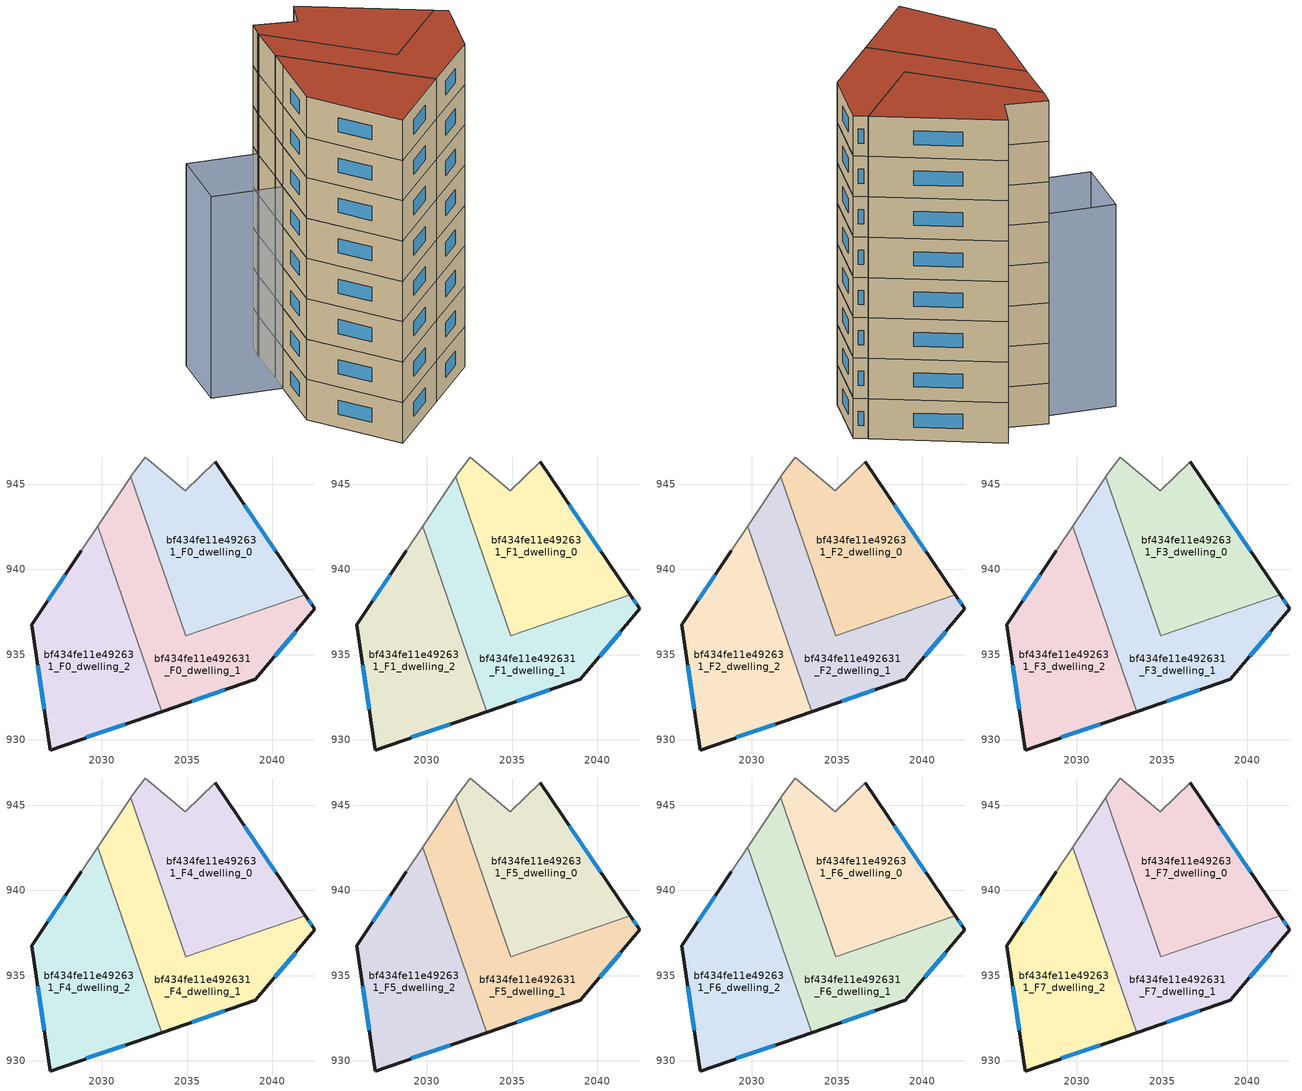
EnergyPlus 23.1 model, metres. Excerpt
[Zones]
bf434fe11e492631_F0_dwelling_0
 floor ground (EU_floor_Construction): 2036.64,946.31 2041.93,938.53 2034.91,936.1 2031.69,945.43 2031.8,945.59 2032.55,946.59 2034.89,944.62 z0
 wall outside (EU_wall_Construction): 2041.93,938.53 2036.64,946.31 z0:3
 wall adiabatic (EU_wall_Construction): 2036.64,946.31 2034.89,944.62 2032.55,946.59 2031.8,945.59 2031.69,945.43 z0:3
 wall to bf434fe11e492631_F0_dwelling_1 (EU_wall_Construction): 2031.69,945.43 2034.91,936.1 2041.93,938.53 z0:3
 window (EU_Window_Construction): 2040.21,941.06 2038.36,943.78 z0.98:2.02
bf434fe11e492631_F0_dwelling_1
 floor ground (EU_floor_Construction): 2041.93,938.53 2042.5,937.69 2038.99,933.56 2033.5,931.67 2029.75,942.52 2031.69,945.43 2034.91,936.1 z0
 wall outside (EU_wall_Construction): 2033.5,931.67 2038.99,933.56 2042.5,937.69 2041.93,938.53 z0:3
 wall adiabatic (EU_wall_Construction): 2031.69,945.43 2029.75,942.52 z0:3
 wall to bf434fe11e492631_F0_dwelling_2 (EU_wall_Construction): 2029.75,942.52 2033.5,931.67 z0:3
 window (EU_Window_Construction): 2042.31,937.96 2042.11,938.25 / 2040.13,934.9 2041.36,936.35 / 2035.29,932.28 2037.2,932.94 z0.98:2.02
bf434fe11e492631_F0_dwelling_2
 floor ground (EU_floor_Construction): 2029.75,942.52 2033.5,931.67 2026.98,929.41 2025.88,936.75 2028.8,941.09 z0
 wall outside (EU_wall_Construction): 2028.8,941.09 2025.88,936.75 2026.98,929.41 2033.5,931.67 z0:3
 wall adiabatic (EU_wall_Construction): 2029.75,942.52 2028.8,941.09 z0:3
 window (EU_Window_Construction): 2029.1,930.14 2031.38,930.93 / 2026.23,934.36 2026.62,931.8 / 2027.85,939.68 2026.83,938.16 z0.98:2.02
bf434fe11e492631_F1_dwelling_0
 floor to bf434fe11e492631_F0_dwelling_0 (EU_floor_Construction): 2036.64,946.31 2041.93,938.53 2034.91,936.1 2031.69,945.43 2031.8,945.59 2032.55,946.59 2034.89,944.62 z3
 wall outside (EU_wall_Construction): 2041.93,938.53 2036.64,946.31 z3:6
 wall adiabatic (EU_wall_Construction): 2036.64,946.31 2034.89,944.62 2032.55,946.59 2031.8,945.59 2031.69,945.43 z3:6
 wall to bf434fe11e492631_F1_dwelling_1 (EU_wall_Construction): 2031.69,945.43 2034.91,936.1 2041.93,938.53 z3:6
 window (EU_Window_Construction): 2040.21,941.06 2038.36,943.78 z3.98:5.02
bf434fe11e492631_F1_dwelling_1
 floor to bf434fe11e492631_F0_dwelling_1 (EU_floor_Construction): 2041.93,938.53 2042.5,937.69 2038.99,933.56 2033.5,931.67 2029.75,942.52 2031.69,945.43 2034.91,936.1 z3
 wall outside (EU_wall_Construction): 2033.5,931.67 2038.99,933.56 2042.5,937.69 2041.93,938.53 z3:6
 wall adiabatic (EU_wall_Construction): 2031.69,945.43 2029.75,942.52 z3:6
 wall to bf434fe11e492631_F1_dwelling_2 (EU_wall_Construction): 2029.75,942.52 2033.5,931.67 z3:6
 window (EU_Window_Construction): 2042.31,937.96 2042.11,938.25 / 2040.13,934.9 2041.36,936.35 / 2035.29,932.28 2037.2,932.94 z3.98:5.02
bf434fe11e492631_F1_dwelling_2
 floor to bf434fe11e492631_F0_dwelling_2 (EU_floor_Construction): 2029.75,942.52 2033.5,931.67 2026.98,929.41 2025.88,936.75 2028.8,941.09 z3
 wall outside (EU_wall_Construction): 2028.8,941.09 2025.88,936.75 2026.98,929.41 2033.5,931.67 z3:6
 wall adiabatic (EU_wall_Construction): 2029.75,942.52 2028.8,941.09 z3:6
 window (EU_Window_Construction): 2029.1,930.14 2031.38,930.93 / 2026.23,934.36 2026.62,931.8 / 2027.85,939.68 2026.83,938.16 z3.98:5.02
bf434fe11e492631_F2_dwelling_0
 floor to bf434fe11e492631_F1_dwelling_0 (EU_floor_Construction): 2036.64,946.31 2041.93,938.53 2034.91,936.1 2031.69,945.43 2031.8,945.59 2032.55,946.59 2034.89,944.62 z6
 wall outside (EU_wall_Construction): 2041.93,938.53 2036.64,946.31 z6:9
 wall adiabatic (EU_wall_Construction): 2036.64,946.31 2034.89,944.62 2032.55,946.59 2031.8,945.59 2031.69,945.43 z6:9
 wall to bf434fe11e492631_F2_dwelling_1 (EU_wall_Construction): 2031.69,945.43 2034.91,936.1 2041.93,938.53 z6:9
 window (EU_Window_Construction): 2040.21,941.06 2038.36,943.78 z6.98:8.02
bf434fe11e492631_F2_dwelling_1
 floor to bf434fe11e492631_F1_dwelling_1 (EU_floor_Construction): 2041.93,938.53 2042.5,937.69 2038.99,933.56 2033.5,931.67 2029.75,942.52 2031.69,945.43 2034.91,936.1 z6
 wall outside (EU_wall_Construction): 2033.5,931.67 2038.99,933.56 2042.5,937.69 2041.93,938.53 z6:9
 wall adiabatic (EU_wall_Construction): 2031.69,945.43 2029.75,942.52 z6:9
 wall to bf434fe11e492631_F2_dwelling_2 (EU_wall_Construction): 2029.75,942.52 2033.5,931.67 z6:9
 window (EU_Window_Construction): 2042.31,937.96 2042.11,938.25 / 2040.13,934.9 2041.36,936.35 / 2035.29,932.28 2037.2,932.94 z6.98:8.02
bf434fe11e492631_F2_dwelling_2
 floor to bf434fe11e492631_F1_dwelling_2 (EU_floor_Construction): 2029.75,942.52 2033.5,931.67 2026.98,929.41 2025.88,936.75 2028.8,941.09 z6
 wall outside (EU_wall_Construction): 2028.8,941.09 2025.88,936.75 2026.98,929.41 2033.5,931.67 z6:9
 wall adiabatic (EU_wall_Construction): 2029.75,942.52 2028.8,941.09 z6:9
 window (EU_Window_Construction): 2029.1,930.14 2031.38,930.93 / 2026.23,934.36 2026.62,931.8 / 2027.85,939.68 2026.83,938.16 z6.98:8.02
bf434fe11e492631_F3_dwelling_0
 floor to bf434fe11e492631_F2_dwelling_0 (EU_floor_Construction): 2036.64,946.31 2041.93,938.53 2034.91,936.1 2031.69,945.43 2031.8,945.59 2032.55,946.59 2034.89,944.62 z9
 wall outside (EU_wall_Construction): 2041.93,938.53 2036.64,946.31 z9:12
 wall adiabatic (EU_wall_Construction): 2036.64,946.31 2034.89,944.62 2032.55,946.59 2031.8,945.59 2031.69,945.43 z9:12
 wall to bf434fe11e492631_F3_dwelling_1 (EU_wall_Construction): 2031.69,945.43 2034.91,936.1 2041.93,938.53 z9:12
 window (EU_Window_Construction): 2040.21,941.06 2038.36,943.78 z9.98:11.02
bf434fe11e492631_F3_dwelling_1
 floor to bf434fe11e492631_F2_dwelling_1 (EU_floor_Construction): 2041.93,938.53 2042.5,937.69 2038.99,933.56 2033.5,931.67 2029.75,942.52 2031.69,945.43 2034.91,936.1 z9
 wall outside (EU_wall_Construction): 2033.5,931.67 2038.99,933.56 2042.5,937.69 2041.93,938.53 z9:12
 wall adiabatic (EU_wall_Construction): 2031.69,945.43 2029.75,942.52 z9:12
 wall to bf434fe11e492631_F3_dwelling_2 (EU_wall_Construction): 2029.75,942.52 2033.5,931.67 z9:12
 window (EU_Window_Construction): 2042.31,937.96 2042.11,938.25 / 2040.13,934.9 2041.36,936.35 / 2035.29,932.28 2037.2,932.94 z9.98:11.02
bf434fe11e492631_F3_dwelling_2
 floor to bf434fe11e492631_F2_dwelling_2 (EU_floor_Construction): 2029.75,942.52 2033.5,931.67 2026.98,929.41 2025.88,936.75 2028.8,941.09 z9
 wall outside (EU_wall_Construction): 2028.8,941.09 2025.88,936.75 2026.98,929.41 2033.5,931.67 z9:12
 wall adiabatic (EU_wall_Construction): 2029.75,942.52 2028.8,941.09 z9:12
 window (EU_Window_Construction): 2029.1,930.14 2031.38,930.93 / 2026.23,934.36 2026.62,931.8 / 2027.85,939.68 2026.83,938.16 z9.98:11.02
bf434fe11e492631_F4_dwelling_0
 floor to bf434fe11e492631_F3_dwelling_0 (EU_floor_Construction): 2036.64,946.31 2041.93,938.53 2034.91,936.1 2031.69,945.43 2031.8,945.59 2032.55,946.59 2034.89,944.62 z12
 wall outside (EU_wall_Construction): 2041.93,938.53 2036.64,946.31 z12:15
 wall adiabatic (EU_wall_Construction): 2036.64,946.31 2034.89,944.62 2032.55,946.59 2031.8,945.59 2031.69,945.43 z12:15
 wall to bf434fe11e492631_F4_dwelling_1 (EU_wall_Construction): 2031.69,945.43 2034.91,936.1 2041.93,938.53 z12:15
 window (EU_Window_Construction): 2040.21,941.06 2038.36,943.78 z12.98:14.02
bf434fe11e492631_F4_dwelling_1
 floor to bf434fe11e492631_F3_dwelling_1 (EU_floor_Construction): 2041.93,938.53 2042.5,937.69 2038.99,933.56 2033.5,931.67 2029.75,942.52 2031.69,945.43 2034.91,936.1 z12
 wall outside (EU_wall_Construction): 2033.5,931.67 2038.99,933.56 2042.5,937.69 2041.93,938.53 z12:15
 wall adiabatic (EU_wall_Construction): 2031.69,945.43 2029.75,942.52 z12:15
 wall to bf434fe11e492631_F4_dwelling_2 (EU_wall_Construction): 2029.75,942.52 2033.5,931.67 z12:15
 window (EU_Window_Construction): 2042.31,937.96 2042.11,938.25 / 2040.13,934.9 2041.36,936.35 / 2035.29,932.28 2037.2,932.94 z12.98:14.02
bf434fe11e492631_F4_dwelling_2
 floor to bf434fe11e492631_F3_dwelling_2 (EU_floor_Construction): 2029.75,942.52 2033.5,931.67 2026.98,929.41 2025.88,936.75 2028.8,941.09 z12
 wall outside (EU_wall_Construction): 2028.8,941.09 2025.88,936.75 2026.98,929.41 2033.5,931.67 z12:15
 wall adiabatic (EU_wall_Construction): 2029.75,942.52 2028.8,941.09 z12:15
 window (EU_Window_Construction): 2029.1,930.14 2031.38,930.93 / 2026.23,934.36 2026.62,931.8 / 2027.85,939.68 2026.83,938.16 z12.98:14.02
bf434fe11e492631_F5_dwelling_0
 floor to bf434fe11e492631_F4_dwelling_0 (EU_floor_Construction): 2036.64,946.31 2041.93,938.53 2034.91,936.1 2031.69,945.43 2031.8,945.59 2032.55,946.59 2034.89,944.62 z15
 wall outside (EU_wall_Construction): 2041.93,938.53 2036.64,946.31 z15:18
 wall adiabatic (EU_wall_Construction): 2036.64,946.31 2034.89,944.62 2032.55,946.59 2031.8,945.59 2031.69,945.43 z15:18
 wall to bf434fe11e492631_F5_dwelling_1 (EU_wall_Construction): 2031.69,945.43 2034.91,936.1 2041.93,938.53 z15:18
 window (EU_Window_Construction): 2040.21,941.06 2038.36,943.78 z15.98:17.02
bf434fe11e492631_F5_dwelling_1
 floor to bf434fe11e492631_F4_dwelling_1 (EU_floor_Construction): 2041.93,938.53 2042.5,937.69 2038.99,933.56 2033.5,931.67 2029.75,942.52 2031.69,945.43 2034.91,936.1 z15
 wall outside (EU_wall_Construction): 2033.5,931.67 2038.99,933.56 2042.5,937.69 2041.93,938.53 z15:18
 wall adiabatic (EU_wall_Construction): 2031.69,945.43 2029.75,942.52 z15:18
 wall to bf434fe11e492631_F5_dwelling_2 (EU_wall_Construction): 2029.75,942.52 2033.5,931.67 z15:18
 window (EU_Window_Construction): 2042.31,937.96 2042.11,938.25 / 2040.13,934.9 2041.36,936.35 / 2035.29,932.28 2037.2,932.94 z15.98:17.02
bf434fe11e492631_F5_dwelling_2
 floor to bf434fe11e492631_F4_dwelling_2 (EU_floor_Construction): 2029.75,942.52 2033.5,931.67 2026.98,929.41 2025.88,936.75 2028.8,941.09 z15
 wall outside (EU_wall_Construction): 2028.8,941.09 2025.88,936.75 2026.98,929.41 2033.5,931.67 z15:18
 wall adiabatic (EU_wall_Construction): 2029.75,942.52 2028.8,941.09 z15:18
 window (EU_Window_Construction): 2029.1,930.14 2031.38,930.93 / 2026.23,934.36 2026.62,931.8 / 2027.85,939.68 2026.83,938.16 z15.98:17.02
bf434fe11e492631_F6_dwelling_0
 floor to bf434fe11e492631_F5_dwelling_0 (EU_floor_Construction): 2036.64,946.31 2041.93,938.53 2034.91,936.1 2031.69,945.43 2031.8,945.59 2032.55,946.59 2034.89,944.62 z18
 wall outside (EU_wall_Construction): 2041.93,938.53 2036.64,946.31 z18:21
 wall adiabatic (EU_wall_Construction): 2036.64,946.31 2034.89,944.62 2032.55,946.59 2031.8,945.59 2031.69,945.43 z18:21
 wall to bf434fe11e492631_F6_dwelling_1 (EU_wall_Construction): 2031.69,945.43 2034.91,936.1 2041.93,938.53 z18:21
 window (EU_Window_Construction): 2040.21,941.06 2038.36,943.78 z18.98:20.02
bf434fe11e492631_F6_dwelling_1
 floor to bf434fe11e492631_F5_dwelling_1 (EU_floor_Construction): 2041.93,938.53 2042.5,937.69 2038.99,933.56 2033.5,931.67 2029.75,942.52 2031.69,945.43 2034.91,936.1 z18
 wall outside (EU_wall_Construction): 2033.5,931.67 2038.99,933.56 2042.5,937.69 2041.93,938.53 z18:21
 wall adiabatic (EU_wall_Construction): 2031.69,945.43 2029.75,942.52 z18:21
 wall to bf434fe11e492631_F6_dwelling_2 (EU_wall_Construction): 2029.75,942.52 2033.5,931.67 z18:21
 window (EU_Window_Construction): 2042.31,937.96 2042.11,938.25 / 2040.13,934.9 2041.36,936.35 / 2035.29,932.28 2037.2,932.94 z18.98:20.02
bf434fe11e492631_F6_dwelling_2
 floor to bf434fe11e492631_F5_dwelling_2 (EU_floor_Construction): 2029.75,942.52 2033.5,931.67 2026.98,929.41 2025.88,936.75 2028.8,941.09 z18
 wall outside (EU_wall_Construction): 2028.8,941.09 2025.88,936.75 2026.98,929.41 2033.5,931.67 z18:21
 wall adiabatic (EU_wall_Construction): 2029.75,942.52 2028.8,941.09 z18:21
 window (EU_Window_Construction): 2029.1,930.14 2031.38,930.93 / 2026.23,934.36 2026.62,931.8 / 2027.85,939.68 2026.83,938.16 z18.98:20.02
bf434fe11e492631_F7_dwelling_0
 floor to bf434fe11e492631_F6_dwelling_0 (EU_floor_Construction): 2036.64,946.31 2041.93,938.53 2034.91,936.1 2031.69,945.43 2031.8,945.59 2032.55,946.59 2034.89,944.62 z21
 wall outside (EU_wall_Construction): 2041.93,938.53 2036.64,946.31 z21:24
 wall adiabatic (EU_wall_Construction): 2036.64,946.31 2034.89,944.62 2032.55,946.59 2031.8,945.59 2031.69,945.43 z21:24
 wall to bf434fe11e492631_F7_dwelling_1 (EU_wall_Construction): 2031.69,945.43 2034.91,936.1 2041.93,938.53 z21:24
 window (EU_Window_Construction): 2040.21,941.06 2038.36,943.78 z21.98:23.02
 roof outside (EU_roof_Construction): 2041.93,938.53 2036.64,946.31 2034.89,944.62 2032.55,946.59 2031.8,945.59 2031.69,945.43 2034.91,936.1 z24
bf434fe11e492631_F7_dwelling_1
 floor to bf434fe11e492631_F6_dwelling_1 (EU_floor_Construction): 2041.93,938.53 2042.5,937.69 2038.99,933.56 2033.5,931.67 2029.75,942.52 2031.69,945.43 2034.91,936.1 z21
 wall outside (EU_wall_Construction): 2033.5,931.67 2038.99,933.56 2042.5,937.69 2041.93,938.53 z21:24
 wall adiabatic (EU_wall_Construction): 2031.69,945.43 2029.75,942.52 z21:24
 wall to bf434fe11e492631_F7_dwelling_2 (EU_wall_Construction): 2029.75,942.52 2033.5,931.67 z21:24
 window (EU_Window_Construction): 2042.31,937.96 2042.11,938.25 / 2040.13,934.9 2041.36,936.35 / 2035.29,932.28 2037.2,932.94 z21.98:23.02
 roof outside (EU_roof_Construction): 2038.99,933.56 2042.5,937.69 2041.93,938.53 2034.91,936.1 2031.69,945.43 2029.75,942.52 2033.5,931.67 z24
bf434fe11e492631_F7_dwelling_2
 floor to bf434fe11e492631_F6_dwelling_2 (EU_floor_Construction): 2029.75,942.52 2033.5,931.67 2026.98,929.41 2025.88,936.75 2028.8,941.09 z21
 wall outside (EU_wall_Construction): 2028.8,941.09 2025.88,936.75 2026.98,929.41 2033.5,931.67 z21:24
 wall adiabatic (EU_wall_Construction): 2029.75,942.52 2028.8,941.09 z21:24
 window (EU_Window_Construction): 2029.1,930.14 2031.38,930.93 / 2026.23,934.36 2026.62,931.8 / 2027.85,939.68 2026.83,938.16 z21.98:23.02
 roof outside (EU_roof_Construction): 2033.5,931.67 2029.75,942.52 2028.8,941.09 2025.88,936.75 2026.98,929.41 z24
shading: 2032.55,946.59 2029.64,941.42 / 2031.8,945.59 2028.8,941.09 / 2028.8,941.09 2024.59,943.9 / 2024.59,943.9 2027.59,948.4 / 2027.59,948.4 2031.8,945.59 z0:15
[Building]
EU S2 Campaign: North Axis=0; Terrain=City; Solar Distribution=FullExterior
[Site:Location]
Bologna: Latitude=44.5; Longitude=11.25; Time Zone=1; Elevation=37
[SizingPeriod:WeatherFileDays]
AnnualSizingPeriod: Begin Month=1; Begin Day of Month=1; End Month=12; End Day of Month=31; Day of Week for Start Day=Monday; Use Weather File Daylight Saving Period=No; Use Weather File Rain and Snow Indicators=No
[MATERIAL]
EU_InternalMass_Material: Roughness=MediumRough; Thickness=0.1; Conductivity=1; Density=1800; Specific Heat=900; Thermal Absorptance=0.9; Solar Absorptance=0.7; Visible Absorptance=0.7
[MATERIAL:NOMASS] Roughness=MediumRough; Thermal Absorptance=0.9; Solar Absorptance=0.7; Visible Absorptance=0.7
Name | Thermal Resistance
EU_wall_NoMass | 0.905828
EU_roof_NoMass | 0.37593
EU_floor_NoMass | 0.67114
[WINDOWMATERIAL:SIMPLEGLAZINGSYSTEM]
EU_Window_SimpleGlazing: UFactor=4.52486; Solar Heat Gain Coefficient=0.85; Visible Transmittance=0.85
[CONSTRUCTION]
EU_wall_Construction: EU_wall_NoMass
EU_roof_Construction: EU_roof_NoMass
EU_floor_Construction: EU_floor_NoMass
EU_Window_Construction: EU_Window_SimpleGlazing
EU_InternalMass_Construction: EU_InternalMass_Material
[ZONE] Type=1; Multiplier=1; Ceiling Height=autocalculate; Floor Area=autocalculate; Part of Total Floor Area=Yes
Name | Volume
bf434fe11e492631_F0_dwelling_0; bf434fe11e492631_F1_dwelling_0; bf434fe11e492631_F2_dwelling_0; bf434fe11e492631_F3_dwelling_0; bf434fe11e492631_F4_dwelling_0; bf434fe11e492631_F5_dwelling_0; bf434fe11e492631_F6_dwelling_0; bf434fe11e492631_F7_dwelling_0 | 171.07
bf434fe11e492631_F0_dwelling_1 | 171.051
bf434fe11e492631_F1_dwelling_1; bf434fe11e492631_F2_dwelling_1; bf434fe11e492631_F3_dwelling_1; bf434fe11e492631_F4_dwelling_1; bf434fe11e492631_F5_dwelling_1; bf434fe11e492631_F6_dwelling_1; bf434fe11e492631_F7_dwelling_1 | 171.05
bf434fe11e492631_F0_dwelling_2 | 171.077
bf434fe11e492631_F1_dwelling_2; bf434fe11e492631_F2_dwelling_2; bf434fe11e492631_F3_dwelling_2; bf434fe11e492631_F4_dwelling_2; bf434fe11e492631_F5_dwelling_2; bf434fe11e492631_F6_dwelling_2; bf434fe11e492631_F7_dwelling_2 | 171.078
[INTERNALMASS] Construction=EU_InternalMass_Construction
Name | Zone or ZoneList | Surface Area
bf434fe11e492631_F0_dwelling_0_EU_InternalMass | bf434fe11e492631_F0_dwelling_0 | 57.0213
bf434fe11e492631_F0_dwelling_1_EU_InternalMass | bf434fe11e492631_F0_dwelling_1 | 57.0169
bf434fe11e492631_F0_dwelling_2_EU_InternalMass | bf434fe11e492631_F0_dwelling_2 | 57.0243
bf434fe11e492631_F1_dwelling_0_EU_InternalMass | bf434fe11e492631_F1_dwelling_0 | 57.0213
bf434fe11e492631_F1_dwelling_1_EU_InternalMass | bf434fe11e492631_F1_dwelling_1 | 57.0169
bf434fe11e492631_F1_dwelling_2_EU_InternalMass | bf434fe11e492631_F1_dwelling_2 | 57.0243
bf434fe11e492631_F2_dwelling_0_EU_InternalMass | bf434fe11e492631_F2_dwelling_0 | 57.0213
bf434fe11e492631_F2_dwelling_1_EU_InternalMass | bf434fe11e492631_F2_dwelling_1 | 57.0169
bf434fe11e492631_F2_dwelling_2_EU_InternalMass | bf434fe11e492631_F2_dwelling_2 | 57.0243
bf434fe11e492631_F3_dwelling_0_EU_InternalMass | bf434fe11e492631_F3_dwelling_0 | 57.0213
bf434fe11e492631_F3_dwelling_1_EU_InternalMass | bf434fe11e492631_F3_dwelling_1 | 57.0169
bf434fe11e492631_F3_dwelling_2_EU_InternalMass | bf434fe11e492631_F3_dwelling_2 | 57.0243
bf434fe11e492631_F4_dwelling_0_EU_InternalMass | bf434fe11e492631_F4_dwelling_0 | 57.0213
bf434fe11e492631_F4_dwelling_1_EU_InternalMass | bf434fe11e492631_F4_dwelling_1 | 57.0169
bf434fe11e492631_F4_dwelling_2_EU_InternalMass | bf434fe11e492631_F4_dwelling_2 | 57.0243
bf434fe11e492631_F5_dwelling_0_EU_InternalMass | bf434fe11e492631_F5_dwelling_0 | 57.0213
bf434fe11e492631_F5_dwelling_1_EU_InternalMass | bf434fe11e492631_F5_dwelling_1 | 57.0169
bf434fe11e492631_F5_dwelling_2_EU_InternalMass | bf434fe11e492631_F5_dwelling_2 | 57.0243
bf434fe11e492631_F6_dwelling_0_EU_InternalMass | bf434fe11e492631_F6_dwelling_0 | 57.0213
bf434fe11e492631_F6_dwelling_1_EU_InternalMass | bf434fe11e492631_F6_dwelling_1 | 57.0169
bf434fe11e492631_F6_dwelling_2_EU_InternalMass | bf434fe11e492631_F6_dwelling_2 | 57.0243
bf434fe11e492631_F7_dwelling_0_EU_InternalMass | bf434fe11e492631_F7_dwelling_0 | 57.0213
bf434fe11e492631_F7_dwelling_1_EU_InternalMass | bf434fe11e492631_F7_dwelling_1 | 57.0169
bf434fe11e492631_F7_dwelling_2_EU_InternalMass | bf434fe11e492631_F7_dwelling_2 | 57.0243
[OTHEREQUIPMENT] Fuel Type=Electricity; Design Level Calculation Method=Watts/Area; Power per Zone Floor Area=1; Fraction Latent=0; Fraction Radiant=0; Fraction Lost=0; Carbon Dioxide Generation Rate=0; EndUse Subcategory=EU_Step8_InternalGains
Name | Zone or ZoneList or Space or SpaceList | Schedule
EU_Step8_InternalGain_bf434fe11e492631_F0_dwelling_0_f000 | bf434fe11e492631_F0_dwelling_0 | EU_Step8_GainSchedule_bf434fe11e492631_F0_dwelling_0_f000
EU_Step8_InternalGain_bf434fe11e492631_F0_dwelling_1_f000 | bf434fe11e492631_F0_dwelling_1 | EU_Step8_GainSchedule_bf434fe11e492631_F0_dwelling_1_f000
EU_Step8_InternalGain_bf434fe11e492631_F0_dwelling_2_f000 | bf434fe11e492631_F0_dwelling_2 | EU_Step8_GainSchedule_bf434fe11e492631_F0_dwelling_2_f000
EU_Step8_InternalGain_bf434fe11e492631_F1_dwelling_0_f000 | bf434fe11e492631_F1_dwelling_0 | EU_Step8_GainSchedule_bf434fe11e492631_F1_dwelling_0_f000
EU_Step8_InternalGain_bf434fe11e492631_F1_dwelling_1_f000 | bf434fe11e492631_F1_dwelling_1 | EU_Step8_GainSchedule_bf434fe11e492631_F1_dwelling_1_f000
EU_Step8_InternalGain_bf434fe11e492631_F1_dwelling_2_f000 | bf434fe11e492631_F1_dwelling_2 | EU_Step8_GainSchedule_bf434fe11e492631_F1_dwelling_2_f000
EU_Step8_InternalGain_bf434fe11e492631_F2_dwelling_0_f000 | bf434fe11e492631_F2_dwelling_0 | EU_Step8_GainSchedule_bf434fe11e492631_F2_dwelling_0_f000
EU_Step8_InternalGain_bf434fe11e492631_F2_dwelling_1_f000 | bf434fe11e492631_F2_dwelling_1 | EU_Step8_GainSchedule_bf434fe11e492631_F2_dwelling_1_f000
EU_Step8_InternalGain_bf434fe11e492631_F2_dwelling_2_f000 | bf434fe11e492631_F2_dwelling_2 | EU_Step8_GainSchedule_bf434fe11e492631_F2_dwelling_2_f000
EU_Step8_InternalGain_bf434fe11e492631_F3_dwelling_0_f000 | bf434fe11e492631_F3_dwelling_0 | EU_Step8_GainSchedule_bf434fe11e492631_F3_dwelling_0_f000
EU_Step8_InternalGain_bf434fe11e492631_F3_dwelling_1_f000 | bf434fe11e492631_F3_dwelling_1 | EU_Step8_GainSchedule_bf434fe11e492631_F3_dwelling_1_f000
EU_Step8_InternalGain_bf434fe11e492631_F3_dwelling_2_f000 | bf434fe11e492631_F3_dwelling_2 | EU_Step8_GainSchedule_bf434fe11e492631_F3_dwelling_2_f000
EU_Step8_InternalGain_bf434fe11e492631_F4_dwelling_0_f000 | bf434fe11e492631_F4_dwelling_0 | EU_Step8_GainSchedule_bf434fe11e492631_F4_dwelling_0_f000
EU_Step8_InternalGain_bf434fe11e492631_F4_dwelling_1_f000 | bf434fe11e492631_F4_dwelling_1 | EU_Step8_GainSchedule_bf434fe11e492631_F4_dwelling_1_f000
EU_Step8_InternalGain_bf434fe11e492631_F4_dwelling_2_f000 | bf434fe11e492631_F4_dwelling_2 | EU_Step8_GainSchedule_bf434fe11e492631_F4_dwelling_2_f000
EU_Step8_InternalGain_bf434fe11e492631_F5_dwelling_0_f000 | bf434fe11e492631_F5_dwelling_0 | EU_Step8_GainSchedule_bf434fe11e492631_F5_dwelling_0_f000
EU_Step8_InternalGain_bf434fe11e492631_F5_dwelling_1_f000 | bf434fe11e492631_F5_dwelling_1 | EU_Step8_GainSchedule_bf434fe11e492631_F5_dwelling_1_f000
EU_Step8_InternalGain_bf434fe11e492631_F5_dwelling_2_f000 | bf434fe11e492631_F5_dwelling_2 | EU_Step8_GainSchedule_bf434fe11e492631_F5_dwelling_2_f000
EU_Step8_InternalGain_bf434fe11e492631_F6_dwelling_0_f000 | bf434fe11e492631_F6_dwelling_0 | EU_Step8_GainSchedule_bf434fe11e492631_F6_dwelling_0_f000
EU_Step8_InternalGain_bf434fe11e492631_F6_dwelling_1_f000 | bf434fe11e492631_F6_dwelling_1 | EU_Step8_GainSchedule_bf434fe11e492631_F6_dwelling_1_f000
EU_Step8_InternalGain_bf434fe11e492631_F6_dwelling_2_f000 | bf434fe11e492631_F6_dwelling_2 | EU_Step8_GainSchedule_bf434fe11e492631_F6_dwelling_2_f000
EU_Step8_InternalGain_bf434fe11e492631_F7_dwelling_0_f000 | bf434fe11e492631_F7_dwelling_0 | EU_Step8_GainSchedule_bf434fe11e492631_F7_dwelling_0_f000
EU_Step8_InternalGain_bf434fe11e492631_F7_dwelling_1_f000 | bf434fe11e492631_F7_dwelling_1 | EU_Step8_GainSchedule_bf434fe11e492631_F7_dwelling_1_f000
EU_Step8_InternalGain_bf434fe11e492631_F7_dwelling_2_f000 | bf434fe11e492631_F7_dwelling_2 | EU_Step8_GainSchedule_bf434fe11e492631_F7_dwelling_2_f000
[ZONEVENTILATION:DESIGNFLOWRATE] Schedule=EU_AlwaysOn; Design Flow Rate Calculation Method=AirChanges/Hour; Air Changes per Hour=0.73129; Ventilation Type=Natural; Fan Pressure Rise=0; Fan Total Efficiency=1; Constant Term Coefficient=1; Temperature Term Coefficient=0; Velocity Term Coefficient=0; Velocity Squared Term Coefficient=0; Minimum Indoor Temperature=-100; Maximum Indoor Temperature=100; Delta Temperature=-100; Minimum Outdoor Temperature=-100; Maximum Outdoor Temperature=100; Maximum Wind Speed=40
Name | Zone or ZoneList or Space or SpaceList
EU_ConstantAir_bf434fe11e492631_F0_dwelling_0 | bf434fe11e492631_F0_dwelling_0
EU_ConstantAir_bf434fe11e492631_F0_dwelling_1 | bf434fe11e492631_F0_dwelling_1
EU_ConstantAir_bf434fe11e492631_F0_dwelling_2 | bf434fe11e492631_F0_dwelling_2
EU_ConstantAir_bf434fe11e492631_F1_dwelling_0 | bf434fe11e492631_F1_dwelling_0
EU_ConstantAir_bf434fe11e492631_F1_dwelling_1 | bf434fe11e492631_F1_dwelling_1
EU_ConstantAir_bf434fe11e492631_F1_dwelling_2 | bf434fe11e492631_F1_dwelling_2
EU_ConstantAir_bf434fe11e492631_F2_dwelling_0 | bf434fe11e492631_F2_dwelling_0
EU_ConstantAir_bf434fe11e492631_F2_dwelling_1 | bf434fe11e492631_F2_dwelling_1
EU_ConstantAir_bf434fe11e492631_F2_dwelling_2 | bf434fe11e492631_F2_dwelling_2
EU_ConstantAir_bf434fe11e492631_F3_dwelling_0 | bf434fe11e492631_F3_dwelling_0
EU_ConstantAir_bf434fe11e492631_F3_dwelling_1 | bf434fe11e492631_F3_dwelling_1
EU_ConstantAir_bf434fe11e492631_F3_dwelling_2 | bf434fe11e492631_F3_dwelling_2
EU_ConstantAir_bf434fe11e492631_F4_dwelling_0 | bf434fe11e492631_F4_dwelling_0
EU_ConstantAir_bf434fe11e492631_F4_dwelling_1 | bf434fe11e492631_F4_dwelling_1
EU_ConstantAir_bf434fe11e492631_F4_dwelling_2 | bf434fe11e492631_F4_dwelling_2
EU_ConstantAir_bf434fe11e492631_F5_dwelling_0 | bf434fe11e492631_F5_dwelling_0
EU_ConstantAir_bf434fe11e492631_F5_dwelling_1 | bf434fe11e492631_F5_dwelling_1
EU_ConstantAir_bf434fe11e492631_F5_dwelling_2 | bf434fe11e492631_F5_dwelling_2
EU_ConstantAir_bf434fe11e492631_F6_dwelling_0 | bf434fe11e492631_F6_dwelling_0
EU_ConstantAir_bf434fe11e492631_F6_dwelling_1 | bf434fe11e492631_F6_dwelling_1
EU_ConstantAir_bf434fe11e492631_F6_dwelling_2 | bf434fe11e492631_F6_dwelling_2
EU_ConstantAir_bf434fe11e492631_F7_dwelling_0 | bf434fe11e492631_F7_dwelling_0
EU_ConstantAir_bf434fe11e492631_F7_dwelling_1 | bf434fe11e492631_F7_dwelling_1
EU_ConstantAir_bf434fe11e492631_F7_dwelling_2 | bf434fe11e492631_F7_dwelling_2
[HVACTEMPLATE:THERMOSTAT] Constant Heating Setpoint=20; Constant Cooling Setpoint=50
EU_HeatOnly_bf434fe11e492631_F0_dwelling_0; EU_HeatOnly_bf434fe11e492631_F0_dwelling_1; EU_HeatOnly_bf434fe11e492631_F0_dwelling_2; EU_HeatOnly_bf434fe11e492631_F1_dwelling_0; EU_HeatOnly_bf434fe11e492631_F1_dwelling_1; EU_HeatOnly_bf434fe11e492631_F1_dwelling_2; EU_HeatOnly_bf434fe11e492631_F2_dwelling_0; EU_HeatOnly_bf434fe11e492631_F2_dwelling_1; EU_HeatOnly_bf434fe11e492631_F2_dwelling_2; EU_HeatOnly_bf434fe11e492631_F3_dwelling_0; EU_HeatOnly_bf434fe11e492631_F3_dwelling_1; EU_HeatOnly_bf434fe11e492631_F3_dwelling_2; EU_HeatOnly_bf434fe11e492631_F4_dwelling_0; EU_HeatOnly_bf434fe11e492631_F4_dwelling_1; EU_HeatOnly_bf434fe11e492631_F4_dwelling_2; EU_HeatOnly_bf434fe11e492631_F5_dwelling_0; EU_HeatOnly_bf434fe11e492631_F5_dwelling_1; EU_HeatOnly_bf434fe11e492631_F5_dwelling_2; EU_HeatOnly_bf434fe11e492631_F6_dwelling_0; EU_HeatOnly_bf434fe11e492631_F6_dwelling_1; EU_HeatOnly_bf434fe11e492631_F6_dwelling_2; EU_HeatOnly_bf434fe11e492631_F7_dwelling_0; EU_HeatOnly_bf434fe11e492631_F7_dwelling_1; EU_HeatOnly_bf434fe11e492631_F7_dwelling_2
[HVACTEMPLATE:ZONE:IDEALLOADSAIRSYSTEM] System Availability Schedule=EU_AlwaysOn; Maximum Heating Supply Air Temperature=50; Minimum Cooling Supply Air Temperature=13; Maximum Heating Supply Air Humidity Ratio=0.0156; Minimum Cooling Supply Air Humidity Ratio=0.0077; Heating Limit=NoLimit; Cooling Limit=NoLimit; Heating Availability Schedule=EU_AlwaysOn; Cooling Availability Schedule=EU_CoolingOff; Dehumidification Control Type=ConstantSensibleHeatRatio; Cooling Sensible Heat Ratio=0.7; Dehumidification Setpoint=60; Humidification Control Type=None; Humidification Setpoint=30; Outdoor Air Method=None; Outdoor Air Flow Rate per Person=0.00944; Outdoor Air Flow Rate per Zone Floor Area=0; Outdoor Air Flow Rate per Zone=0; Demand Controlled Ventilation Type=None; Outdoor Air Economizer Type=NoEconomizer; Heat Recovery Type=None; Sensible Heat Recovery Effectiveness=0.7; Latent Heat Recovery Effectiveness=0.65
Name | Template Thermostat
bf434fe11e492631_F0_dwelling_0 | EU_HeatOnly_bf434fe11e492631_F0_dwelling_0
bf434fe11e492631_F0_dwelling_1 | EU_HeatOnly_bf434fe11e492631_F0_dwelling_1
bf434fe11e492631_F0_dwelling_2 | EU_HeatOnly_bf434fe11e492631_F0_dwelling_2
bf434fe11e492631_F1_dwelling_0 | EU_HeatOnly_bf434fe11e492631_F1_dwelling_0
bf434fe11e492631_F1_dwelling_1 | EU_HeatOnly_bf434fe11e492631_F1_dwelling_1
bf434fe11e492631_F1_dwelling_2 | EU_HeatOnly_bf434fe11e492631_F1_dwelling_2
bf434fe11e492631_F2_dwelling_0 | EU_HeatOnly_bf434fe11e492631_F2_dwelling_0
bf434fe11e492631_F2_dwelling_1 | EU_HeatOnly_bf434fe11e492631_F2_dwelling_1
bf434fe11e492631_F2_dwelling_2 | EU_HeatOnly_bf434fe11e492631_F2_dwelling_2
bf434fe11e492631_F3_dwelling_0 | EU_HeatOnly_bf434fe11e492631_F3_dwelling_0
bf434fe11e492631_F3_dwelling_1 | EU_HeatOnly_bf434fe11e492631_F3_dwelling_1
bf434fe11e492631_F3_dwelling_2 | EU_HeatOnly_bf434fe11e492631_F3_dwelling_2
bf434fe11e492631_F4_dwelling_0 | EU_HeatOnly_bf434fe11e492631_F4_dwelling_0
bf434fe11e492631_F4_dwelling_1 | EU_HeatOnly_bf434fe11e492631_F4_dwelling_1
bf434fe11e492631_F4_dwelling_2 | EU_HeatOnly_bf434fe11e492631_F4_dwelling_2
bf434fe11e492631_F5_dwelling_0 | EU_HeatOnly_bf434fe11e492631_F5_dwelling_0
bf434fe11e492631_F5_dwelling_1 | EU_HeatOnly_bf434fe11e492631_F5_dwelling_1
bf434fe11e492631_F5_dwelling_2 | EU_HeatOnly_bf434fe11e492631_F5_dwelling_2
bf434fe11e492631_F6_dwelling_0 | EU_HeatOnly_bf434fe11e492631_F6_dwelling_0
bf434fe11e492631_F6_dwelling_1 | EU_HeatOnly_bf434fe11e492631_F6_dwelling_1
bf434fe11e492631_F6_dwelling_2 | EU_HeatOnly_bf434fe11e492631_F6_dwelling_2
bf434fe11e492631_F7_dwelling_0 | EU_HeatOnly_bf434fe11e492631_F7_dwelling_0
bf434fe11e492631_F7_dwelling_1 | EU_HeatOnly_bf434fe11e492631_F7_dwelling_1
bf434fe11e492631_F7_dwelling_2 | EU_HeatOnly_bf434fe11e492631_F7_dwelling_2
[SIZING:ZONE] Zone Cooling Design Supply Air Temperature Input Method=SupplyAirTemperature; Zone Cooling Design Supply Air Temperature=13; Zone Heating Design Supply Air Temperature Input Method=SupplyAirTemperature; Zone Heating Design Supply Air Temperature=50; Zone Cooling Design Supply Air Humidity Ratio=0.008; Zone Heating Design Supply Air Humidity Ratio=0.008; Cooling Design Air Flow Method=DesignDay; Cooling Design Air Flow Rate=0; Cooling Minimum Air Flow per Zone Floor Area=0.000762; Cooling Minimum Air Flow=0; Cooling Minimum Air Flow Fraction=0.2; Heating Design Air Flow Method=DesignDay; Heating Design Air Flow Rate=0; Heating Maximum Air Flow per Zone Floor Area=0.002032; Heating Maximum Air Flow=0.141576; Heating Maximum Air Flow Fraction=0.3; Account for Dedicated Outdoor Air System=No; Dedicated Outdoor Air System Control Strategy=NeutralSupplyAir; Dedicated Outdoor Air Low Setpoint Temperature for Design=autosize; Dedicated Outdoor Air High Setpoint Temperature for Design=autosize; Zone Load Sizing Method=Sensible Load Only No Latent Load; Zone Latent Cooling Design Supply Air Humidity Ratio Input Method=HumidityRatioDifference; Zone Cooling Design Supply Air Humidity Ratio Difference=0.005; Zone Latent Heating Design Supply Air Humidity Ratio Input Method=HumidityRatioDifference; Zone Humidification Design Supply Air Humidity Ratio Difference=0.005
bf434fe11e492631_F0_dwelling_0; bf434fe11e492631_F0_dwelling_1; bf434fe11e492631_F0_dwelling_2; bf434fe11e492631_F1_dwelling_0; bf434fe11e492631_F1_dwelling_1; bf434fe11e492631_F1_dwelling_2; bf434fe11e492631_F2_dwelling_0; bf434fe11e492631_F2_dwelling_1; bf434fe11e492631_F2_dwelling_2; bf434fe11e492631_F3_dwelling_0; bf434fe11e492631_F3_dwelling_1; bf434fe11e492631_F3_dwelling_2; bf434fe11e492631_F4_dwelling_0; bf434fe11e492631_F4_dwelling_1; bf434fe11e492631_F4_dwelling_2; bf434fe11e492631_F5_dwelling_0; bf434fe11e492631_F5_dwelling_1; bf434fe11e492631_F5_dwelling_2; bf434fe11e492631_F6_dwelling_0; bf434fe11e492631_F6_dwelling_1; bf434fe11e492631_F6_dwelling_2; bf434fe11e492631_F7_dwelling_0; bf434fe11e492631_F7_dwelling_1; bf434fe11e492631_F7_dwelling_2
[SCHEDULE:CONSTANT]
Name | Hourly Value
EU_AlwaysOn | 1
EU_CoolingOff | 0
[SCHEDULE:FILE] Column Number=1; Rows to Skip at Top=0; Number of Hours of Data=8760; Column Separator=Comma; Interpolate to Timestep=No; Minutes per Item=60; Adjust Schedule for Daylight Savings=Yes
Name | File
EU_Step8_GainSchedule_bf434fe11e492631_F0_dwelling_0_f000 | ../../schedules/bf434fe11e492631/bf434fe11e492631_F0_dwelling_0_f000_gain.csv
EU_Step8_GainSchedule_bf434fe11e492631_F0_dwelling_1_f000 | ../../schedules/bf434fe11e492631/bf434fe11e492631_F0_dwelling_1_f000_gain.csv
EU_Step8_GainSchedule_bf434fe11e492631_F0_dwelling_2_f000 | ../../schedules/bf434fe11e492631/bf434fe11e492631_F0_dwelling_2_f000_gain.csv
EU_Step8_GainSchedule_bf434fe11e492631_F1_dwelling_0_f000 | ../../schedules/bf434fe11e492631/bf434fe11e492631_F1_dwelling_0_f000_gain.csv
EU_Step8_GainSchedule_bf434fe11e492631_F1_dwelling_1_f000 | ../../schedules/bf434fe11e492631/bf434fe11e492631_F1_dwelling_1_f000_gain.csv
EU_Step8_GainSchedule_bf434fe11e492631_F1_dwelling_2_f000 | ../../schedules/bf434fe11e492631/bf434fe11e492631_F1_dwelling_2_f000_gain.csv
EU_Step8_GainSchedule_bf434fe11e492631_F2_dwelling_0_f000 | ../../schedules/bf434fe11e492631/bf434fe11e492631_F2_dwelling_0_f000_gain.csv
EU_Step8_GainSchedule_bf434fe11e492631_F2_dwelling_1_f000 | ../../schedules/bf434fe11e492631/bf434fe11e492631_F2_dwelling_1_f000_gain.csv
EU_Step8_GainSchedule_bf434fe11e492631_F2_dwelling_2_f000 | ../../schedules/bf434fe11e492631/bf434fe11e492631_F2_dwelling_2_f000_gain.csv
EU_Step8_GainSchedule_bf434fe11e492631_F3_dwelling_0_f000 | ../../schedules/bf434fe11e492631/bf434fe11e492631_F3_dwelling_0_f000_gain.csv
EU_Step8_GainSchedule_bf434fe11e492631_F3_dwelling_1_f000 | ../../schedules/bf434fe11e492631/bf434fe11e492631_F3_dwelling_1_f000_gain.csv
EU_Step8_GainSchedule_bf434fe11e492631_F3_dwelling_2_f000 | ../../schedules/bf434fe11e492631/bf434fe11e492631_F3_dwelling_2_f000_gain.csv
EU_Step8_GainSchedule_bf434fe11e492631_F4_dwelling_0_f000 | ../../schedules/bf434fe11e492631/bf434fe11e492631_F4_dwelling_0_f000_gain.csv
EU_Step8_GainSchedule_bf434fe11e492631_F4_dwelling_1_f000 | ../../schedules/bf434fe11e492631/bf434fe11e492631_F4_dwelling_1_f000_gain.csv
EU_Step8_GainSchedule_bf434fe11e492631_F4_dwelling_2_f000 | ../../schedules/bf434fe11e492631/bf434fe11e492631_F4_dwelling_2_f000_gain.csv
EU_Step8_GainSchedule_bf434fe11e492631_F5_dwelling_0_f000 | ../../schedules/bf434fe11e492631/bf434fe11e492631_F5_dwelling_0_f000_gain.csv
EU_Step8_GainSchedule_bf434fe11e492631_F5_dwelling_1_f000 | ../../schedules/bf434fe11e492631/bf434fe11e492631_F5_dwelling_1_f000_gain.csv
EU_Step8_GainSchedule_bf434fe11e492631_F5_dwelling_2_f000 | ../../schedules/bf434fe11e492631/bf434fe11e492631_F5_dwelling_2_f000_gain.csv
EU_Step8_GainSchedule_bf434fe11e492631_F6_dwelling_0_f000 | ../../schedules/bf434fe11e492631/bf434fe11e492631_F6_dwelling_0_f000_gain.csv
EU_Step8_GainSchedule_bf434fe11e492631_F6_dwelling_1_f000 | ../../schedules/bf434fe11e492631/bf434fe11e492631_F6_dwelling_1_f000_gain.csv
EU_Step8_GainSchedule_bf434fe11e492631_F6_dwelling_2_f000 | ../../schedules/bf434fe11e492631/bf434fe11e492631_F6_dwelling_2_f000_gain.csv
EU_Step8_GainSchedule_bf434fe11e492631_F7_dwelling_0_f000 | ../../schedules/bf434fe11e492631/bf434fe11e492631_F7_dwelling_0_f000_gain.csv
EU_Step8_GainSchedule_bf434fe11e492631_F7_dwelling_1_f000 | ../../schedules/bf434fe11e492631/bf434fe11e492631_F7_dwelling_1_f000_gain.csv
EU_Step8_GainSchedule_bf434fe11e492631_F7_dwelling_2_f000 | ../../schedules/bf434fe11e492631/bf434fe11e492631_F7_dwelling_2_f000_gain.csv
